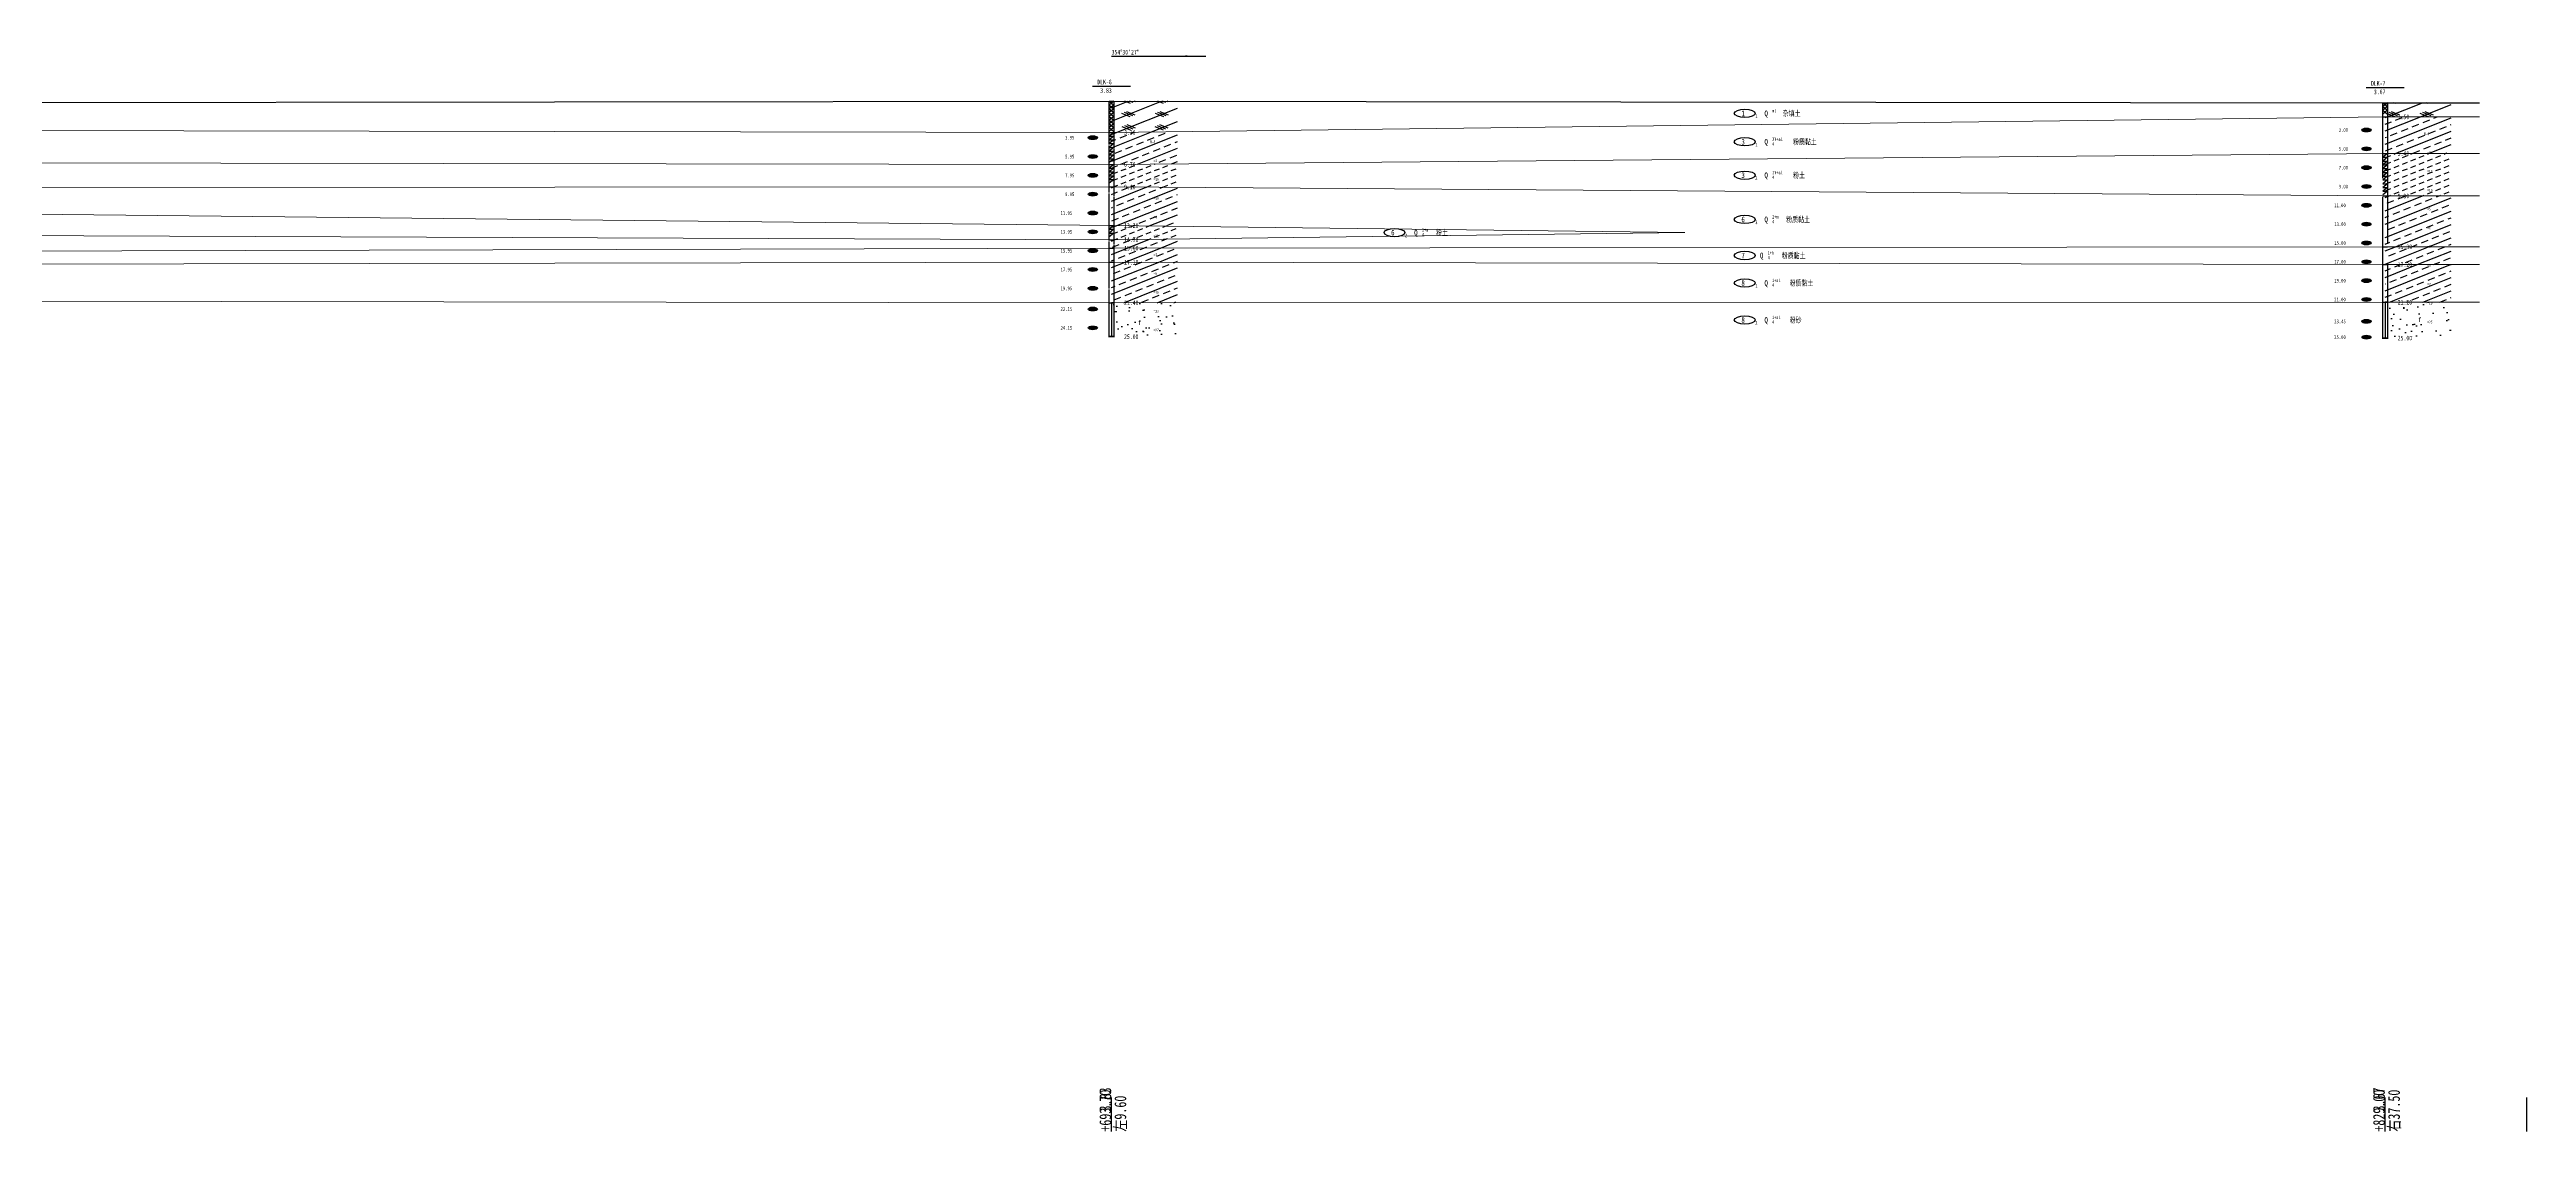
# Model space of a CAD drawing. Header units: millimetres. Extents: x 946 to 3601, y 223 to 2569.
# Drawn here: x 2811.2 to 3074.3, y 227.9 to 342.8 of the extents above; entities that cross this region are included whole.
import ezdxf

# ---------------------------------------------------------------- set-up
doc = ezdxf.new("R2010")
doc.units = ezdxf.units.MM
doc.linetypes.add('sx', pattern=[10, 5, 0, 5, 0])
doc.linetypes.add('xx', pattern=[17, 15, -2])
for name, color, linetype in [('GiCAD_PouMian', 7, 'Continuous'), ('GICAD_QUYANG', 7, 'Continuous'), ('地形线', 7, 'Continuous'), ('地质-地层符号', 3, 'Continuous'), ('地质-地面线', 7, 'Continuous'), ('地质-填充花纹', 8, 'Continuous'), ('地质-标贯', 7, 'Continuous'), ('地质-钻孔', 7, 'Continuous')]:
    doc.layers.add(name, color=color, linetype=linetype)
for name, color, linetype, lineweight in [('地质-地层线', 7, 'Continuous', 15), ('地质-文字', 7, 'Continuous', 15), ('地质-标注栏', 1, 'Continuous', 25)]:
    doc.layers.add(name, color=color, linetype=linetype, lineweight=lineweight)
doc.styles.add('LZ_FONTS_FS', font='', dxfattribs={"width": 0.7})
doc.styles.add('剖线方向', font='', dxfattribs={"width": 0.7, "height": 2.5})
doc.styles.add('叠加符号', font='', dxfattribs={"width": 0.7, "height": 2.5})
doc.styles.add('地层编号', font='', dxfattribs={"width": 0.7, "height": 3})
doc.styles.add('层底标注', font='', dxfattribs={"width": 0.7, "height": 2.5})
doc.styles.add('岩土名称', font='', dxfattribs={"width": 0.7, "height": 3})
doc.styles.add('时代', font='', dxfattribs={"width": 0.7, "height": 3})
doc.styles.add('标注栏数据', font='', dxfattribs={"width": 0.7, "height": 2.5})
doc.styles.add('标贯动探', font='', dxfattribs={"width": 0.7, "height": 1.5})
doc.styles.add('钻孔标注', font='', dxfattribs={"width": 0.7, "height": 2.5})
doc.styles.get('LZ_FONTS_FS').set_extended_font_data('仿宋_GB2312')
doc.styles.get('剖线方向').set_extended_font_data('仿宋_GB2312')
doc.styles.get('叠加符号').set_extended_font_data('仿宋_GB2312')
doc.styles.get('地层编号').set_extended_font_data('仿宋_GB2312')
doc.styles.get('层底标注').set_extended_font_data('仿宋_GB2312')
doc.styles.get('岩土名称').set_extended_font_data('仿宋_GB2312')
doc.styles.get('时代').set_extended_font_data('仿宋_GB2312')
doc.styles.get('标注栏数据').set_extended_font_data('仿宋_GB2312')
doc.styles.get('标贯动探').set_extended_font_data('仿宋_GB2312')
doc.styles.get('钻孔标注').set_extended_font_data('仿宋_GB2312')
pattern_1 = [(21.80141, (207.059, -62.8771), (-1.7677652, 0.7071061), []), (21.80141, (208.809, -62.8771), (-1.7677652, 0.7071061), [0.76157655, -0.47598506])]
pattern_2 = [(17.062863, (207.05897, -62.8771), (2.79036967, 1.248899855), [-5.9751498, 0, -4.48136236, 0, -4.48136236, 0]), (3.01447, (207.059, -62.8771), (7.21453214, 1.80942515), [-2.978456, 0, -7.7439854, 0, -1.7870735, 0]), (345.966575, (201.6935, -62.8771), (11.07338644, -1.5019982), [-1.573447, 0, -6.293788, 0, -7.3427527, 0]), (17.06286, (207.059, -62.877), (-2.941879, 3.0215407), [-3.983433, 0, -4.9792915, 0, -4.4813624, 0]), (3.01447, (207.059, -62.877), (4.858372, 4.093388), [-3.574147, 0, -5.3612206, 0, -1.7870735, 0]), (345.7037, (201.6935, -62.877), (5.2409553, 1.2503779), [-2.088827, 0, -6.7886876, 0, -10.444135, 0]), (339.87047, (201.6935, -62.877), (6.9800505, 1.196567), [-0.9422907, 0, -3.769163, 0, -3.769163, 0]), (17.06286, (207.059, -62.8771), (6.5425438, 3.7545058), [-1.4937875, 0, -1.4937875, 0, -4.4813624, 0]), (3.01447, (207.059, -62.877), (2.7168513, 3.980613), [-3.574147, 0, -7.7439854, 0, -1.7870735, 0]), (345.7037, (201.6935, -62.877), (15.682466, 1.374167), [-6.266481, 0, -2.611034, 0, -2.611034, 0]), (339.87047, (201.6935, -62.877), (230427.237503, -84451.983463), [-1.187286, 0, -9.8940525, 0, -0.942291, 0])]
pattern_3 = [(21.80141, (207.059, -62.8771), (-0.88388348, 0.35355339), [0.57118298, -0.38078866])]
pattern_4 = [(21.80141, (207.059, -62.8771), (-1.76776695, 0.7071068), []), (158.19859, (207.684, -62.977), (-3.535534, -1.4142136), [0.9519716, -2.855915]), (158.19859, (207.434, -63.077), (-3.535534, -1.4142136), [0.9519716, -2.855915]), (158.19859, (207.184, -63.177), (-3.535534, -1.4142136), [0.9519716, -2.855915]), (158.19859, (211.184, -62.977), (-3.535534, -1.4142136), [0.9519716, -2.855915]), (158.19859, (210.934, -63.077), (-3.535534, -1.4142136), [0.9519716, -2.855915]), (158.19859, (210.684, -63.177), (-3.535534, -1.4142136), [0.9519716, -2.855915])]

# ---------------------------------------------------------------- blocks, each defined once
blk = doc.blocks.new('pxfx')
blk.add_hatch(color=7).paths.add_polyline_path([(15.69, 0), (15.69, 0.52), (20.1, 0)])
at = {"color": 7, "linetype": 'Continuous'}
blk.add_wipeout([(-10.23, -0.22), (10.32, -0.22), (10.32, 0.73), (-10.23, 0.73)], dxfattribs=at)
at = {"layer": '地形线', "color": 7}
blk.add_line((20, 0), (0, 0), dxfattribs=at)
blk = doc.blocks.new('gkqy_yuan.dwg不标1')
at = {"layer": 'GiCAD_PouMian'}
h = blk.add_hatch(color=7, dxfattribs=at)
edge = h.paths.add_edge_path()
edge.add_arc((0, 0), 1, 0, 360)
at = {"layer": 'GICAD_QUYANG', "color": 7}
blk.add_circle((0, 0), 1, dxfattribs=at)

msp = doc.modelspace()

# ---------------------------------------------------------------- hatches: boundary and pattern name
at = {"layer": '地质-填充花纹', "linetype": 'Continuous'}
h = msp.add_hatch(dxfattribs=at)
h.set_pattern_fill('GKZTT', color=256, scale=0.25, style=0, pattern_type=2)
h.set_pattern_definition(pattern_4)
h.paths.add_polyline_path([(2930.99, 337.29), (2930.99, 334.08), (2923.99, 333.99), (2923.99, 337.29)])
h = msp.add_hatch(dxfattribs=at)
h.set_pattern_fill('GKZTT', color=256, scale=0.25, style=0, pattern_type=2)
h.set_pattern_definition(pattern_4)
h.paths.add_polyline_path([(3066.29, 335.64), (3059.29, 335.64), (3059.29, 337.14), (3066.29, 337.14)])
h = msp.add_hatch(dxfattribs=at)
h.set_pattern_fill('GLYNT', color=256, scale=0.25, style=0, pattern_type=2)
h.set_pattern_definition(pattern_1)
h.paths.add_polyline_path([(3066.29, 331.74), (3059.29, 331.74), (3059.29, 335.64), (3066.29, 335.64)])
h = msp.add_hatch(dxfattribs=at)
h.set_pattern_fill('GLYNT', color=256, scale=0.25, style=0, pattern_type=2)
h.set_pattern_definition(pattern_1)
h.paths.add_polyline_path([(2930.99, 330.65), (2923.99, 330.59), (2923.99, 333.99), (2930.99, 334.08)])
h = msp.add_hatch(dxfattribs=at)
h.set_pattern_fill('GKFT', color=256, scale=0.25, style=0, pattern_type=2)
h.set_pattern_definition(pattern_3)
h.paths.add_polyline_path([(3066.29, 327.24), (3059.29, 327.24), (3059.29, 331.74), (3066.29, 331.74)])
h = msp.add_hatch(dxfattribs=at)
h.set_pattern_fill('GKFT', color=256, scale=0.25, style=0, pattern_type=2)
h.set_pattern_definition(pattern_3)
h.paths.add_polyline_path([(2930.99, 328.14), (2923.99, 328.19), (2923.99, 330.59), (2930.99, 330.65)])
h = msp.add_hatch(dxfattribs=at)
h.set_pattern_fill('GLYNT', color=256, scale=0.25, style=0, pattern_type=2)
h.set_pattern_definition(pattern_1)
h.paths.add_polyline_path([(2930.99, 328.14), (2930.99, 324.01), (2923.99, 324.09), (2923.99, 328.19)])
h = msp.add_hatch(dxfattribs=at)
h.set_pattern_fill('GLYNT', color=256, scale=0.25, style=0, pattern_type=2)
h.set_pattern_definition(pattern_1)
h.paths.add_polyline_path([(3066.29, 321.84), (3059.29, 321.84), (3059.29, 327.24), (3066.29, 327.24)])
h = msp.add_hatch(dxfattribs=at)
h.set_pattern_fill('GKFT', color=256, scale=0.25, style=0, pattern_type=2)
h.set_pattern_definition(pattern_3)
h.paths.add_polyline_path([(2930.99, 324.01), (2930.99, 322.68), (2923.99, 322.59), (2923.99, 324.09)])
h = msp.add_hatch(dxfattribs=at)
h.set_pattern_fill('GLYNT', color=256, scale=0.25, style=0, pattern_type=2)
h.set_pattern_definition(pattern_1)
h.paths.add_polyline_path([(2930.99, 321.7), (2923.99, 321.69), (2923.99, 322.59), (2930.99, 322.68)])
h = msp.add_hatch(dxfattribs=at)
h.set_pattern_fill('GLYNT', color=256, scale=0.25, style=0, pattern_type=2)
h.set_pattern_definition(pattern_1)
h.paths.add_polyline_path([(2930.99, 320.18), (2923.99, 320.19), (2923.99, 321.69), (2930.99, 321.7)])
h = msp.add_hatch(dxfattribs=at)
h.set_pattern_fill('GLYNT', color=256, scale=0.25, style=0, pattern_type=2)
h.set_pattern_definition(pattern_1)
h.paths.add_polyline_path([(3066.29, 319.94), (3059.29, 319.94), (3059.29, 321.84), (3066.29, 321.84)])
h = msp.add_hatch(dxfattribs=at)
h.set_pattern_fill('GLYNT', color=256, scale=0.25, style=0, pattern_type=2)
h.set_pattern_definition(pattern_1)
h.paths.add_polyline_path([(2930.99, 320.18), (2930.99, 315.9), (2923.99, 315.89), (2923.99, 320.19)])
h = msp.add_hatch(dxfattribs=at)
h.set_pattern_fill('GLYNT', color=256, scale=0.25, style=0, pattern_type=2)
h.set_pattern_definition(pattern_1)
h.paths.add_polyline_path([(3066.29, 315.94), (3059.29, 315.94), (3059.29, 319.94), (3066.29, 319.94)])
h = msp.add_hatch(dxfattribs=at)
h.set_pattern_fill('GLXS', color=256, scale=0.25, style=0, pattern_type=2)
h.set_pattern_definition(pattern_2)
h.paths.add_polyline_path([(2930.99, 312.29), (2923.99, 312.29), (2923.99, 315.89), (2930.99, 315.9)])
h = msp.add_hatch(dxfattribs=at)
h.set_pattern_fill('GLXS', color=256, scale=0.25, style=0, pattern_type=2)
h.set_pattern_definition(pattern_2)
h.paths.add_polyline_path([(3066.29, 312.14), (3059.29, 312.14), (3059.29, 315.94), (3066.29, 315.94)])

# ---------------------------------------------------------------- linework, layer by layer
at = {"layer": '地质-地层符号', "color": 7, "linetype": 'Continuous'}
for centre in [(2991.25, 336.01), (2991.25, 332.99), (2991.25, 329.44), (2954.04, 323.34), (2991.25, 324.74), (2991.25, 320.91), (2991.25, 317.99), (2991.25, 314.06)]:
    msp.add_ellipse(centre, major_axis=(-1.11, 0), ratio=0.4, dxfattribs=at)
at = {"layer": '地质-地层线', "color": 7}
for p, q in [((2415.29, 334.89), (2923.99, 333.99)), ((2923.99, 333.99), (3059.29, 335.64)), ((3059.29, 335.64), (3069.29, 335.64)), ((2923.99, 330.59), (3059.29, 331.74)), ((3059.29, 331.74), (3069.29, 331.74)), ((2415.29, 331.29), (2923.99, 330.59)), ((2415.29, 327.89), (2923.99, 328.19)), ((2551.55, 327.97), (2923.99, 324.09)), ((2923.99, 328.19), (3059.29, 327.24)), ((3059.29, 327.24), (3069.29, 327.24)), ((2415.29, 324.49), (2923.99, 322.59)), ((2923.99, 324.09), (2984.87, 323.34)), ((2415.29, 320.29), (2923.99, 321.69)), ((2984.87, 323.34), (2923.99, 322.59)), ((2923.99, 321.69), (3059.29, 321.84)), ((3059.29, 321.84), (3069.29, 321.84)), ((2415.29, 319.39), (2923.99, 320.19)), ((2923.99, 320.19), (3059.29, 319.94)), ((3059.29, 319.94), (3069.29, 319.94)), ((2669.64, 316.29), (2923.99, 315.89)), ((2923.99, 315.89), (3059.29, 315.94)), ((3059.29, 315.94), (3069.29, 315.94))]:
    msp.add_line(p, q, dxfattribs=at)
at = {"layer": '地质-地面线', "color": 7, "linetype": 'Continuous'}
for p, q in [((2415.29, 336.69), (2923.99, 337.29)), ((2923.99, 337.29), (3059.29, 337.14)), ((3059.29, 337.14), (3069.29, 337.14))]:
    msp.add_line(p, q, dxfattribs=at)
at = {"layer": '地质-标注栏', "color": 7, "linetype": 'Continuous'}
for p, q in [((2923.99, 229.46), (2923.99, 231.46)), ((2923.99, 227.86), (2923.99, 229.46)), ((3059.29, 229.46), (3059.29, 231.46)), ((3059.29, 227.86), (3059.29, 229.46)), ((3074.29, 231.46), (3074.29, 227.86))]:
    msp.add_line(p, q, dxfattribs=at)
at = {"layer": '地质-钻孔', "color": 7, "linetype": 'Continuous'}
for p, q in [((2921.97, 338.89), (2926, 338.89)), ((2923.74, 337.29), (2924.24, 337.29)), ((2923.74, 337.29), (2924.24, 336.89)), ((2924.24, 337.29), (2923.74, 336.89)), ((2923.74, 336.89), (2924.24, 336.49)), ((2924.24, 336.89), (2923.74, 336.49)), ((3057.27, 338.74), (3061.3, 338.74)), ((3059.04, 337.14), (3059.54, 337.14)), ((3059.04, 337.14), (3059.54, 336.74)), ((3059.54, 337.14), (3059.04, 336.74)), ((2923.74, 336.49), (2924.24, 336.09)), ((2924.24, 336.49), (2923.74, 336.09)), ((2923.74, 336.09), (2924.24, 335.69)), ((2924.24, 336.09), (2923.74, 335.69)), ((2923.74, 335.69), (2924.24, 335.29)), ((2924.24, 335.69), (2923.74, 335.29)), ((2923.74, 335.29), (2924.24, 334.89)), ((2924.24, 335.29), (2923.74, 334.89)), ((2923.74, 334.89), (2924.24, 334.49)), ((2924.24, 334.89), (2923.74, 334.49)), ((2923.74, 334.49), (2924.24, 334.09)), ((2924.24, 334.49), (2923.74, 334.09)), ((3059.04, 336.74), (3059.54, 336.34)), ((3059.54, 336.74), (3059.04, 336.34)), ((3059.04, 336.34), (3059.54, 335.94)), ((3059.54, 336.34), (3059.04, 335.94)), ((3059.04, 335.64), (3059.54, 335.64)), ((3059.04, 335.64), (3059.54, 335.64)), ((2923.74, 333.99), (2924.24, 333.99)), ((2923.74, 333.99), (2924.24, 333.99)), ((2924.24, 333.99), (2923.74, 333.59)), ((2923.74, 333.99), (2924.24, 333.99)), ((2923.74, 333.59), (2924.24, 333.59)), ((2924.24, 333.59), (2923.74, 333.19)), ((2923.74, 333.19), (2924.24, 333.19)), ((2924.24, 333.19), (2923.74, 332.79)), ((2923.74, 332.79), (2924.24, 332.79)), ((2924.24, 332.79), (2923.74, 332.39)), ((2923.74, 332.39), (2924.24, 332.39)), ((2924.24, 332.39), (2923.74, 331.99)), ((2923.74, 331.99), (2924.24, 331.99)), ((2924.24, 331.99), (2923.74, 331.59)), ((2923.74, 331.59), (2924.24, 331.59)), ((2924.24, 331.59), (2923.74, 331.19)), ((2924.24, 333.99), (2924.24, 333.99)), ((2924.24, 333.59), (2924.24, 333.59)), ((2924.24, 333.19), (2924.24, 333.19)), ((2924.24, 332.79), (2924.24, 332.79)), ((2924.24, 332.39), (2924.24, 332.39)), ((2924.24, 331.99), (2924.24, 331.99)), ((2924.24, 331.59), (2924.24, 331.59)), ((3059.04, 331.74), (3059.54, 331.74)), ((3059.04, 331.74), (3059.54, 331.74)), ((3059.04, 331.74), (3059.54, 331.74)), ((3059.54, 331.74), (3059.04, 331.34)), ((3059.54, 331.74), (3059.54, 331.74)), ((2923.74, 331.19), (2924.24, 331.19)), ((2924.24, 331.19), (2923.74, 330.79)), ((2923.74, 330.59), (2924.24, 330.59)), ((2923.74, 330.59), (2924.24, 330.59)), ((2923.74, 330.59), (2924.24, 330.59)), ((2924.24, 330.59), (2923.74, 330.19)), ((2923.74, 330.19), (2924.24, 330.19)), ((2924.24, 330.19), (2923.74, 329.79)), ((2923.74, 329.79), (2924.24, 329.79)), ((2924.24, 329.79), (2923.74, 329.39)), ((2923.74, 329.39), (2924.24, 329.39)), ((2924.24, 329.39), (2923.74, 328.99)), ((2923.74, 328.99), (2924.24, 328.99)), ((2924.24, 328.99), (2923.74, 328.59)), ((2924.24, 331.19), (2924.24, 331.19)), ((2924.24, 330.59), (2924.24, 330.59)), ((2924.24, 330.19), (2924.24, 330.19)), ((2924.24, 329.79), (2924.24, 329.79)), ((2924.24, 329.39), (2924.24, 329.39)), ((2924.24, 328.99), (2924.24, 328.99)), ((3059.04, 331.34), (3059.54, 331.34)), ((3059.54, 331.34), (3059.04, 330.94)), ((3059.04, 330.94), (3059.54, 330.94)), ((3059.54, 330.94), (3059.04, 330.54)), ((3059.04, 330.54), (3059.54, 330.54)), ((3059.54, 330.54), (3059.04, 330.14)), ((3059.04, 330.14), (3059.54, 330.14)), ((3059.54, 330.14), (3059.04, 329.74)), ((3059.04, 329.74), (3059.54, 329.74)), ((3059.54, 329.74), (3059.04, 329.34)), ((3059.04, 329.34), (3059.54, 329.34)), ((3059.54, 329.34), (3059.04, 328.94)), ((3059.04, 328.94), (3059.54, 328.94)), ((3059.54, 328.94), (3059.04, 328.54)), ((3059.54, 331.34), (3059.54, 331.34)), ((3059.54, 330.94), (3059.54, 330.94)), ((3059.54, 330.54), (3059.54, 330.54)), ((3059.54, 330.14), (3059.54, 330.14)), ((3059.54, 329.74), (3059.54, 329.74)), ((3059.54, 329.34), (3059.54, 329.34)), ((3059.54, 328.94), (3059.54, 328.94)), ((2923.74, 328.19), (2924.24, 328.19)), ((2923.74, 328.19), (2924.24, 328.19)), ((3059.04, 328.54), (3059.54, 328.54)), ((3059.54, 328.54), (3059.04, 328.14)), ((3059.04, 328.14), (3059.54, 328.14)), ((3059.54, 328.14), (3059.04, 327.74)), ((3059.04, 327.74), (3059.54, 327.74)), ((3059.54, 327.74), (3059.04, 327.34)), ((3059.04, 327.24), (3059.54, 327.24)), ((3059.04, 327.24), (3059.54, 327.24)), ((3059.54, 328.54), (3059.54, 328.54)), ((3059.54, 328.14), (3059.54, 328.14)), ((3059.54, 327.74), (3059.54, 327.74)), ((2923.74, 324.09), (2924.24, 324.09)), ((2923.74, 324.09), (2924.24, 324.09)), ((2923.74, 324.09), (2924.24, 324.09)), ((2924.24, 324.09), (2923.74, 323.69)), ((2923.74, 323.69), (2924.24, 323.69)), ((2924.24, 323.69), (2923.74, 323.29)), ((2924.24, 324.09), (2924.24, 324.09)), ((2924.24, 323.69), (2924.24, 323.69)), ((2923.74, 323.29), (2924.24, 323.29)), ((2924.24, 323.29), (2923.74, 322.89)), ((2923.74, 322.59), (2924.24, 322.59)), ((2923.74, 322.59), (2924.24, 322.59)), ((2923.74, 321.69), (2924.24, 321.69)), ((2923.74, 321.69), (2924.24, 321.69)), ((2924.24, 323.29), (2924.24, 323.29)), ((3059.04, 321.84), (3059.54, 321.84)), ((3059.04, 321.84), (3059.54, 321.84)), ((2923.74, 320.19), (2924.24, 320.19)), ((2923.74, 320.19), (2924.24, 320.19)), ((3059.04, 319.94), (3059.54, 319.94)), ((3059.04, 319.94), (3059.54, 319.94)), ((2923.74, 315.89), (2924.24, 315.89)), ((2923.74, 315.89), (2924.24, 315.89)), ((2923.74, 315.89), (2924.24, 315.89)), ((2924.24, 315.89), (2923.99, 315.89)), ((2923.99, 315.89), (2923.99, 312.29)), ((3059.04, 315.94), (3059.54, 315.94)), ((3059.04, 315.94), (3059.54, 315.94)), ((3059.04, 315.94), (3059.54, 315.94)), ((3059.54, 315.94), (3059.29, 315.94)), ((3059.29, 315.94), (3059.29, 312.14)), ((2923.74, 312.29), (2924.24, 312.29)), ((3059.04, 312.14), (3059.54, 312.14))]:
    msp.add_line(p, q, dxfattribs=at)
at = {"layer": '地质-钻孔', "color": 7, "linetype": 'sx'}
for p, q in [((2923.74, 337.29), (2924.24, 337.29)), ((2923.74, 312.29), (2923.74, 337.29)), ((2924.24, 337.29), (2924.24, 312.29)), ((2924.31, 312.29), (2923.66, 312.29)), ((2923.66, 312.29), (2923.74, 312.29)), ((2924.24, 312.29), (2924.31, 312.29))]:
    msp.add_line(p, q, dxfattribs=at)
at = {"layer": '地质-钻孔', "color": 7, "linetype": 'xx'}
for p, q in [((3059.04, 337.14), (3059.54, 337.14)), ((3059.04, 312.14), (3059.04, 337.14)), ((3059.54, 337.14), (3059.54, 312.14)), ((3059.61, 312.14), (3058.96, 312.14)), ((3058.96, 312.14), (3059.04, 312.14)), ((3059.54, 312.14), (3059.61, 312.14))]:
    msp.add_line(p, q, dxfattribs=at)

# ---------------------------------------------------------------- block references
at = {"color": 7, "linetype": 'Continuous', "xscale": 0.5, "yscale": 0.2}
for name, p in [('pxfx', (2923.99, 342.06)), ('gkqy_yuan.dwg不标1', (3057.29, 334.24)), ('gkqy_yuan.dwg不标1', (2921.99, 333.42)), ('gkqy_yuan.dwg不标1', (2921.99, 331.42)), ('gkqy_yuan.dwg不标1', (3057.29, 332.24)), ('gkqy_yuan.dwg不标1', (2921.99, 329.42)), ('gkqy_yuan.dwg不标1', (3057.29, 330.24)), ('gkqy_yuan.dwg不标1', (2921.99, 327.42)), ('gkqy_yuan.dwg不标1', (3057.29, 328.24)), ('gkqy_yuan.dwg不标1', (3057.29, 326.24)), ('gkqy_yuan.dwg不标1', (2921.99, 325.42)), ('gkqy_yuan.dwg不标1', (3057.29, 324.24)), ('gkqy_yuan.dwg不标1', (2921.99, 323.42)), ('gkqy_yuan.dwg不标1', (2921.99, 321.42)), ('gkqy_yuan.dwg不标1', (3057.29, 322.24)), ('gkqy_yuan.dwg不标1', (2921.99, 319.42)), ('gkqy_yuan.dwg不标1', (3057.29, 320.24)), ('gkqy_yuan.dwg不标1', (3057.29, 318.24)), ('gkqy_yuan.dwg不标1', (2921.99, 317.42)), ('gkqy_yuan.dwg不标1', (3057.29, 316.24)), ('gkqy_yuan.dwg不标1', (2921.99, 315.22)), ('gkqy_yuan.dwg不标1', (2921.99, 313.22)), ('gkqy_yuan.dwg不标1', (3057.29, 313.91)), ('gkqy_yuan.dwg不标1', (3057.29, 312.24))]:
    msp.add_blockref(name, p, dxfattribs=at)

# ---------------------------------------------------------------- texts
at = {"color": 7, "linetype": 'Continuous', "style": 'LZ_FONTS_FS', "width": 0.75}
for s, p in [('3.00', (3054.35, 334.04)), ('3.95', (2919.05, 333.22)), ('5.95', (2919.05, 331.22)), ('5.00', (3054.35, 332.04)), ('7.95', (2919.05, 329.22)), ('7.00', (3054.35, 330.04)), ('9.95', (2919.05, 327.22)), ('11.00', (3053.87, 326.04)), ('9.00', (3054.35, 328.04)), ('11.95', (2918.57, 325.22)), ('13.00', (3053.87, 324.04)), ('13.95', (2918.57, 323.22)), ('15.95', (2918.57, 321.22)), ('15.00', (3053.87, 322.04)), ('17.95', (2918.57, 319.22)), ('17.00', (3053.87, 320.04)), ('19.00', (3053.87, 318.04)), ('19.95', (2918.57, 317.22)), ('21.00', (3053.87, 316.04)), ('22.15', (2918.57, 315.02)), ('24.15', (2918.57, 313.02)), ('23.45', (3053.87, 313.71)), ('25.00', (3053.87, 312.04))]:
    msp.add_text(s, height=0.4, dxfattribs=at).set_placement(p)
at = {"layer": '地质-地层符号', "color": 7, "linetype": 'Continuous', "width": 0.75}
for s, height, style, p in [('1', 0.6, '地层编号', (2990.89, 335.71)), ('1', 0.39, '地层编号', (2992.36, 335.51)), ('Q', 0.6, '时代', (2993.34, 335.71)), ('ml', 0.36, '时代', (2994.16, 336.11)), ('杂填土', 0.6, '岩土名称', (2995.29, 335.71)), ('3', 0.6, '地层编号', (2990.89, 332.69)), ('1', 0.39, '地层编号', (2992.36, 332.49)), ('Q', 0.6, '时代', (2993.34, 332.69)), ('4', 0.36, '时代', (2994.16, 332.59)), ('3N+al', 0.36, '时代', (2994.16, 333.09)), ('粉质黏土', 0.6, '岩土名称', (2996.38, 332.69)), ('3', 0.6, '地层编号', (2990.89, 329.14)), ('2', 0.39, '地层编号', (2992.36, 328.94)), ('Q', 0.6, '时代', (2993.34, 329.14)), ('4', 0.36, '时代', (2994.16, 329.04)), ('3N+al', 0.36, '时代', (2994.16, 329.54)), ('粉土', 0.6, '岩土名称', (2996.38, 329.14)), ('Q', 0.6, '时代', (2956.13, 323.04)), ('2+m', 0.36, '时代', (2956.96, 323.44)), ('粉土', 0.6, '岩土名称', (2958.45, 323.04)), ('6', 0.6, '地层编号', (2990.89, 324.44)), ('3', 0.39, '地层编号', (2992.36, 324.24)), ('Q', 0.6, '时代', (2993.34, 324.44)), ('4', 0.36, '时代', (2994.16, 324.34)), ('2+m', 0.36, '时代', (2994.16, 324.84)), ('粉质黏土', 0.6, '岩土名称', (2995.65, 324.44)), ('6', 0.6, '地层编号', (2953.68, 323.04)), ('2', 0.39, '地层编号', (2955.16, 322.84)), ('4', 0.36, '时代', (2956.96, 322.94)), ('7', 0.6, '地层编号', (2990.89, 320.61)), ('Q', 0.6, '时代', (2992.86, 320.61)), ('1+h', 0.36, '时代', (2993.69, 321.01)), ('粉质黏土', 0.6, '岩土名称', (2995.18, 320.61)), ('4', 0.36, '时代', (2993.69, 320.51)), ('1+al', 0.36, '时代', (2994.16, 318.09)), ('8', 0.6, '地层编号', (2990.89, 317.69)), ('1', 0.39, '地层编号', (2992.36, 317.49)), ('Q', 0.6, '时代', (2993.34, 317.69)), ('4', 0.36, '时代', (2994.16, 317.59)), ('粉质黏土', 0.6, '岩土名称', (2996.02, 317.69)), ('8', 0.6, '地层编号', (2990.89, 313.76)), ('2', 0.39, '地层编号', (2992.36, 313.56)), ('Q', 0.6, '时代', (2993.34, 313.76)), ('4', 0.36, '时代', (2994.16, 313.66)), ('1+al', 0.36, '时代', (2994.16, 314.16)), ('粉砂', 0.6, '岩土名称', (2996.02, 313.76))]:
    msp.add_text(s, height=height, dxfattribs=dict(at, style=style)).set_placement(p)
at = {"layer": '地质-填充花纹', "linetype": 'Continuous', "style": '叠加符号', "width": 0.75}
for p in [(2926.79, 313.53), (3062.79, 313.84)]:
    msp.add_text('f', height=0.5, dxfattribs=at).set_placement(p)
at = {"layer": '地质-文字', "color": 7, "linetype": 'Continuous', "style": '层底标注', "width": 0.75}
for s, p in [('3.30', (2925.31, 333.74)), ('1.50', (3060.61, 335.39)), ('5.40', (3060.61, 331.49)), ('6.70', (2925.31, 330.34)), ('9.10', (2925.31, 327.94)), ('9.90', (3060.61, 326.99)), ('13.20', (2925.31, 323.84)), ('14.70', (2925.31, 322.34)), ('15.60', (2925.31, 321.44)), ('15.30', (3060.61, 321.59)), ('17.10', (2925.31, 319.94)), ('17.20', (3060.61, 319.69)), ('21.40', (2925.31, 315.64)), ('21.20', (3060.61, 315.69)), ('25.00', (2925.31, 312.04)), ('25.00', (3060.61, 311.89))]:
    msp.add_text(s, height=0.5, dxfattribs=at).set_placement(p)
at = {"layer": '地质-标注栏', "color": 7, "linetype": 'Continuous', "style": '标注栏数据', "oblique": 0, "width": 0.75}
for s, p in [('3.83', (2923.94, 229.98)), ('3.67', (3059.24, 229.98))]:
    msp.add_text(s, height=1.25, rotation=90, dxfattribs=at).set_placement(p)
at = {"layer": '地质-标注栏', "color": 4, "linetype": 'Continuous', "style": '标注栏数据', "oblique": 0, "width": 0.75}
for s, p in [('+693.70', (2923.94, 227.84)), ('左9.60', (2925.54, 227.84)), ('+829.00', (3059.24, 227.84)), ('右37.50', (3060.84, 227.84))]:
    msp.add_text(s, height=1.25, rotation=90, dxfattribs=at).set_placement(p)
at = {"layer": '地质-标贯', "color": 7, "linetype": 'Continuous', "style": '标贯动探', "width": 0.75}
for s, p in [('N=5', (2928.09, 332.84)), ('N=4', (3063.39, 333.69)), ('=4', (3063.75, 331.69)), ('=3', (2928.45, 330.84)), ('=10', (2928.45, 328.84)), ('=12', (3063.75, 329.69)), ('=10', (2928.45, 326.84)), ('=10', (3063.75, 327.69)), ('=4', (2928.45, 324.84)), ('=5', (3063.75, 325.69)), ('=6', (3063.75, 323.69)), ('=11', (2928.45, 322.84)), ('=7', (2928.45, 320.84)), ('=6', (3063.75, 321.69)), ('=8', (2928.45, 318.84)), ('=8', (3063.75, 319.69)), ('=10', (2928.45, 316.84)), ('=7', (3063.75, 317.69)), ('=10', (3063.75, 315.69)), ('=23', (2928.45, 314.84)), ('=27', (2928.45, 312.84)), ('=25', (3063.75, 313.69))]:
    msp.add_text(s, height=0.3, dxfattribs=at).set_placement(p)
at = {"layer": '地质-钻孔', "color": 7, "linetype": 'Continuous', "style": '钻孔标注', "width": 0.75}
for s, p in [('DLK-6', (2922.47, 339.09)), ('DLK-7', (3057.77, 338.94)), ('3.83', (2922.78, 338.19)), ('3.67', (3058.08, 338.04))]:
    msp.add_text(s, height=0.5, dxfattribs=at).set_placement(p)

# ---------------------------------------------------------------- next in the draw order: texts
at = {"color": 7, "linetype": 'Continuous', "style": '剖线方向', "width": 0.75}
msp.add_text('354°30\'27"', height=0.5, dxfattribs=at).set_placement((2923.99, 342.26))

doc.saveas('drawing.dxf')
